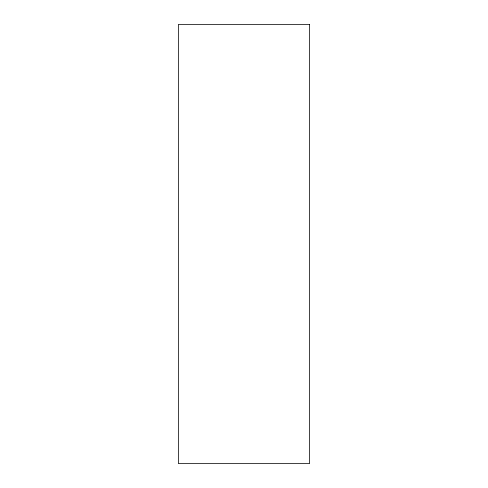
<?xml version="1.0" encoding="UTF-8"?>
<svg xmlns="http://www.w3.org/2000/svg" width="488" height="488" viewBox="0 0 488 488"><rect width="100%" height="100%" fill="white"/><g stroke="black" fill="none" stroke-linecap="round" stroke-linejoin="round"><path stroke-width="0.73" d="M309.575 24.4L178.425 24.4L178.425 463.6L309.575 463.6L309.575 24.4"/></g></svg>
